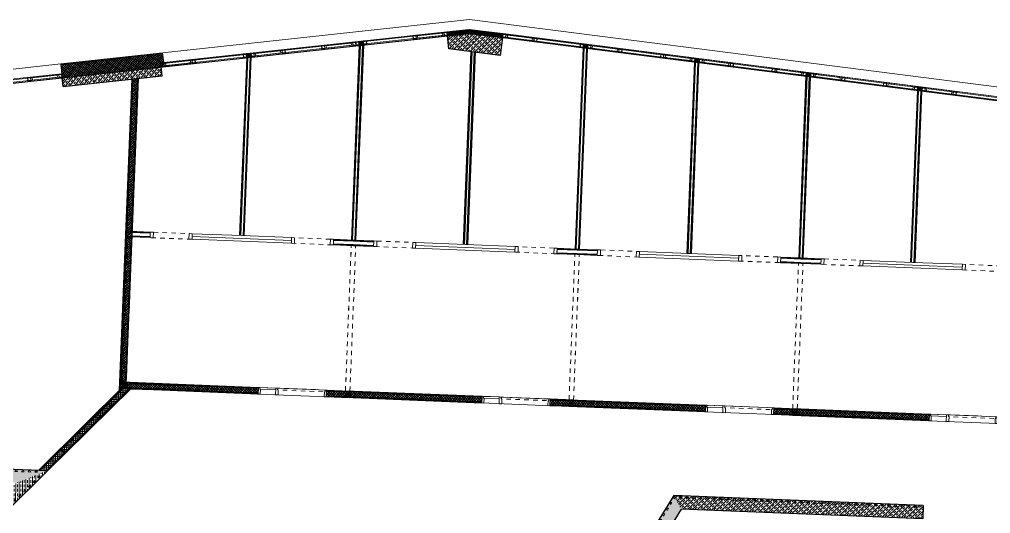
# Model space of a CAD drawing. Header units: metres. Extents: x 66528 to 66676, y 35171 to 35248.
# Drawn here: x 66623.46 to 66645.15, y 35236.99 to 35248.04 of the extents above; entities that cross this region are included whole.
import ezdxf

# ---------------------------------------------------------------- set-up
doc = ezdxf.new("R2010")
doc.units = ezdxf.units.M
doc.header["$LTSCALE"] = 0.00254
doc.linetypes.add('Ohne Titel-22', pattern=[0.78736, 0.39368, -0.39368])
doc.linetypes.add('Ohne Titel-26', pattern=[0.629921, 0.314961, -0.314961])
for name, color, linetype, lineweight in [('AUSBAU - Darstellungen - Akustik', 7, 'Continuous', 13), ('AUSBAU - Darstellungen - Dämmung', 250, 'Continuous', 13), ('AUSBAU - Darstellungen - Fassade', 7, 'Continuous', 13), ('AUSBAU - Darstellungen - Trockenbau', 7, 'Continuous', 13), ('AUSBAU - Darstellungen - Wände - Mauerwerk', 7, 'Continuous', 25), ('AUSBAU - Objekte - Türen', 7, 'Continuous', 13), ('ROHBAU - Darstellungen - Decken', 150, 'Continuous', 25), ('ROHBAU - Darstellungen - Sichtbetonklassen', 7, 'Continuous', 5), ('ROHBAU - Darstellungen - Wände', 7, 'Continuous', 25)]:
    doc.layers.add(name, color=color, linetype=linetype, lineweight=lineweight)
pattern_1 = [(-134.999944, (66593.265884, 34821.19893), (-0.0282842987, 0.0282842438), []), (-224.999944, (66593.116213, 34821.3486), (0.0281451378, 0.0284227237), [])]
pattern_2 = [(224.998693, (66594.09374, 34819.61566), (-0.0282836262, 0.0282849162), []), (134.998693, (66593.944074, 34819.765333), (0.0281458135, 0.0284220545), [])]

# ---------------------------------------------------------------- blocks, each defined once
blk = doc.blocks.new('SB 4')
at = {"layer": 'ROHBAU - Darstellungen - Sichtbetonklassen', "color": 251, "linetype": 'Continuous', "lineweight": 5, "flags": 128}
for points in [[(-0.121, -0.05), (-0.15, 0), (-0.179, -0.05)], [(-0.029, -0.05), (0, 0), (0.029, -0.05)]]:
    blk.add_lwpolyline(points, close=True, dxfattribs=at)
blk = doc.blocks.new('Gruppe-183-1')
at = {"layer": 'ROHBAU - Darstellungen - Sichtbetonklassen', "color": 7, "rotation": 357.8550094128673}
for p in [(66623.533, 35237.974), (66623.834, 35237.962)]:
    blk.add_blockref('SB 4', p, dxfattribs=at)
blk = doc.blocks.new('Symbol-81')
at = {"layer": 'AUSBAU - Darstellungen - Fassade', "linetype": 'Continuous', "flags": 128}
for points in [[(0, 0), (0.07, 0), (0.07, -0.09), (0, -0.09)], [(0.005, -0.005), (0.065, -0.005), (0.065, -0.085), (0.005, -0.085)]]:
    blk.add_lwpolyline(points, close=True, dxfattribs=at)
blk = doc.blocks.new('Wandanschluß_CW50_gerade (2D)')
at = {"layer": 'AUSBAU - Darstellungen - Fassade', "linetype": 'Continuous', "lineweight": 5}
h = blk.add_hatch(dxfattribs=at)
h.set_pattern_fill('DÄMMUNG GRAU-2', color=8, style=0, pattern_type=2)
h.set_pattern_definition([(45, (0, 0), (0.0099219, -0.0088194), [])])
h.paths.add_polyline_path([(-0.05, 0.005), (-0.05, 0.085), (0.05, 0.085), (0.05, 0.005)])
h = blk.add_hatch(dxfattribs=at)
h.set_pattern_fill('DÄMMUNG GRAU-2-1', color=251, style=0, pattern_type=2)
h.set_pattern_definition([(-45, (0.035355, -0.035355), (-0.008897, -0.0109467), [])])
h.paths.add_polyline_path([(-0.05, 0.005), (-0.05, 0.085), (0.05, 0.085), (0.05, 0.005)])
at = {"layer": 'AUSBAU - Darstellungen - Fassade'}
for p, q in [((-0.05, 0.085), (0.05, 0.085)), ((-0.05, 0.005), (-0.05, 0.085)), ((-0.05, 0.005), (0.05, 0.005)), ((0.05, 0.005), (0.05, 0.085))]:
    blk.add_line(p, q, dxfattribs=at)
at = {"layer": 'AUSBAU - Darstellungen - Fassade', "flags": 128}
for points in [[(-0.05, 0.09), (0.05, 0.09), (0.05, 0.085), (-0.05, 0.085)], [(-0.05, 0.005), (0.05, 0.005), (0.05, 0), (-0.05, 0)]]:
    blk.add_lwpolyline(points, close=True, dxfattribs=at)
at = {"layer": 'AUSBAU - Darstellungen - Fassade', "color": 7}
for p in [(-0.12, 0.09), (0.05, 0.09)]:
    blk.add_blockref('Symbol-81', p, dxfattribs=at)
blk = doc.blocks.new('Symbol-9')
at = {"layer": 'AUSBAU - Darstellungen - Fassade', "color": 7}
blk.add_blockref('Symbol-81', (0, 0), dxfattribs=at)
blk = doc.blocks.new('Gruppe-303-1')
at = {"layer": 'ROHBAU - Darstellungen - Sichtbetonklassen', "color": 7, "rotation": 224.8550094138253}
for p in [(66623.814, 35237.674), (66623.6, 35237.463), (66623.387, 35237.251), (66623.173, 35237.039), (66621.571, 35235.452), (66621.463, 35235.346), (66621.25, 35235.135), (66621.036, 35234.923), (66620.822, 35234.712), (66620.609, 35234.5)]:
    blk.add_blockref('SB 4', p, dxfattribs=at)
blk = doc.blocks.new('Gruppe-309-1')
at = {"layer": 'ROHBAU - Darstellungen - Sichtbetonklassen', "color": 7, "rotation": 58.55180904876906}
for p in [(66638.056, 35237.367), (66637.898, 35237.111), (66637.741, 35236.855), (66637.819, 35236.983), (66637.583, 35236.599), (66637.427, 35236.343), (66637.191, 35235.959), (66637.269, 35236.087), (66637.033, 35235.702), (66636.877, 35235.447), (66636.719, 35235.19), (66636.641, 35235.062), (66636.484, 35234.806), (66636.326, 35234.55), (66636.168, 35234.294)]:
    blk.add_blockref('SB 4', p, dxfattribs=at)
blk = doc.blocks.new('Gruppe-310-1')
at = {"layer": 'ROHBAU - Darstellungen - Sichtbetonklassen', "color": 7, "rotation": 357.8103221338105}
for p in [(66638.384, 35237.383), (66638.684, 35237.371), (66638.985, 35237.359), (66639.285, 35237.346), (66639.435, 35237.341), (66639.736, 35237.328), (66640.036, 35237.317), (66640.336, 35237.305), (66640.486, 35237.299), (66640.786, 35237.287), (66641.086, 35237.275), (66641.387, 35237.263), (66641.537, 35237.257), (66641.687, 35237.251), (66641.988, 35237.239), (66642.138, 35237.233), (66642.437, 35237.222), (66642.738, 35237.209), (66642.888, 35237.204), (66643.188, 35237.191), (66643.488, 35237.18)]:
    blk.add_blockref('SB 4', p, dxfattribs=at)
blk = doc.blocks.new('BTN_fenster_hoch_OG4_gr')
at = {"layer": 'AUSBAU - Darstellungen - Fassade'}
for p, q in [((-0.7, 0.4), (-0.07, 0.4)), ((-0.7, 0.31), (-0.07, 0.31))]:
    blk.add_line(p, q, dxfattribs=at)
at = {"layer": 'AUSBAU - Darstellungen - Fassade', "flags": 128}
for points in [[(-0.7, 0.4), (-0.07, 0.4), (-0.07, 0.31), (-0.7, 0.31)], [(-0.63, 0.38), (-0.63, 0.4), (-0.7, 0.4), (-0.7, 0.31), (-0.63, 0.31), (-0.63, 0.33), (-0.665, 0.33), (-0.665, 0.38)], [(-0.665, 0.38), (-0.105, 0.38), (-0.105, 0.33), (-0.665, 0.33)], [(-0.14, 0.38), (-0.14, 0.4), (-0.07, 0.4), (-0.07, 0.31), (-0.14, 0.31), (-0.14, 0.33), (-0.105, 0.33), (-0.105, 0.38)]]:
    blk.add_lwpolyline(points, close=True, dxfattribs=at)
at = {"layer": 'AUSBAU - Darstellungen - Fassade', "color": 7, "rotation": 359.9999999965611}
for p in [(-0.77, 0.4), (-0.07, 0.4)]:
    blk.add_blockref('Symbol-81', p, dxfattribs=at)
blk = doc.blocks.new('BTN_fenster_hoch_OG4_gr_mot')
at = {"layer": 'AUSBAU - Darstellungen - Fassade'}
for p, q in [((-0.7, 0.4), (-0.07, 0.4)), ((-0.7, 0.31), (-0.07, 0.31))]:
    blk.add_line(p, q, dxfattribs=at)
at = {"layer": 'AUSBAU - Darstellungen - Fassade', "flags": 128}
for points in [[(-0.7, 0.4), (-0.07, 0.4), (-0.07, 0.31), (-0.7, 0.31)], [(-0.63, 0.38), (-0.63, 0.4), (-0.7, 0.4), (-0.7, 0.31), (-0.63, 0.31), (-0.63, 0.33), (-0.665, 0.33), (-0.665, 0.38)], [(-0.665, 0.38), (-0.105, 0.38), (-0.105, 0.33), (-0.665, 0.33)], [(-0.14, 0.38), (-0.14, 0.4), (-0.07, 0.4), (-0.07, 0.31), (-0.14, 0.31), (-0.14, 0.33), (-0.105, 0.33), (-0.105, 0.38)]]:
    blk.add_lwpolyline(points, close=True, dxfattribs=at)
at = {"layer": 'AUSBAU - Darstellungen - Fassade', "color": 7, "rotation": 359.9999999965611}
for p in [(-0.77, 0.4), (-0.07, 0.4)]:
    blk.add_blockref('Symbol-81', p, dxfattribs=at)
blk = doc.blocks.new('Tür_TB_155cm_15cm_ST')
at = {"layer": 'AUSBAU - Objekte - Türen', "lineweight": 18}
for p, q in [((0, 0.075), (0, 0.062)), ((0.015, 0.062), (0, 0.062)), ((1.535, 0.062), (1.55, 0.062)), ((1.55, 0.075), (1.55, 0.062)), ((1.55, 0.062), (1.55, 0.075)), ((0, -0.062), (0.015, -0.062)), ((0, -0.062), (0, -0.075)), ((1.55, -0.062), (1.535, -0.062)), ((1.55, -0.062), (1.55, -0.075))]:
    blk.add_line(p, q, dxfattribs=at)
at = {"layer": 'AUSBAU - Objekte - Türen', "color": 255, "flags": 128}
blk.add_lwpolyline([(0, -0.062), (0.015, -0.062), (0.015, 0.062), (0, 0.062), (0, 0.075), (1.55, 0.075), (1.55, 0.062), (1.535, 0.062), (1.535, -0.062), (1.55, -0.062), (1.55, -0.075), (0.445, -0.075), (0.406, -0.075), (0, -0.075)], close=True, dxfattribs=at)
at = {"layer": 'AUSBAU - Objekte - Türen', "lineweight": 18, "flags": 128}
for points in [[(0.015, 0.075), (0.06, 0.075), (0.06, -0.035), (0.045, -0.035), (0.045, -0.075), (0.015, -0.075)], [(0.46, 0.075), (0.46, -0.035), (0.445, -0.035), (0.445, -0.075), (0.421, -0.075), (0.4, -0.075), (0.4, 0.075)], [(1.535, 0.075), (1.49, 0.075), (1.49, -0.035), (1.505, -0.035), (1.505, -0.075), (1.535, -0.075)]]:
    blk.add_lwpolyline(points, close=True, dxfattribs=at)
at = {"layer": 'AUSBAU - Objekte - Türen', "lineweight": 5, "flags": 128}
blk.add_lwpolyline([(0.045, -0.075), (0.4, -0.075), (0.4, -0.035), (0.045, -0.035)], close=True, dxfattribs=at)
at = {"layer": 'AUSBAU - Objekte - Türen', "color": 9, "linetype": 'Ohne Titel-26', "lineweight": 5, "flags": 128}
blk.add_lwpolyline([(0.46, -0.035), (0.46, -0.035), (0.445, -0.035), (0.445, -0.075), (1.505, -0.075), (1.505, -0.055), (1.49, -0.055), (1.49, -0.035)], close=True, dxfattribs=at)

msp = doc.modelspace()

# ---------------------------------------------------------------- hatches: boundary and pattern name
at = {"layer": 'AUSBAU - Darstellungen - Dämmung', "linetype": 'Continuous', "lineweight": 5}
h = msp.add_hatch(dxfattribs=at)
h.set_pattern_fill('DÄMMUNG GRAU', color=251, angle=-173.7793, style=0, pattern_type=2)
h.set_pattern_definition([(-128.7793, (0, 0), (-0.029169529317, 0.023435557705), []), (-218.7793, (-0.082504, 0.066286), (0.02329244591, 0.029284509052), [])])
h.paths.add_polyline_path([(66626.689, 35246.983), (66626.657, 35247.281), (66624.38, 35247.033), (66624.413, 35246.735)])
at = {"layer": 'AUSBAU - Darstellungen - Fassade', "linetype": 'Continuous', "lineweight": 5}
h = msp.add_hatch(dxfattribs=at)
h.set_pattern_fill('DÄMMUNG GRAU-2', color=8, angle=6.2205, style=0, pattern_type=2)
h.set_pattern_definition([(51.2205, (0, 0), (0.0108190889006, -0.0076924325933), [])])
h.paths.add_polyline_path([(66633.009, 35247.757), (66633.018, 35247.678), (66633.507, 35247.731), (66633.508, 35247.811)])
h = msp.add_hatch(dxfattribs=at)
h.set_pattern_fill('DÄMMUNG GRAU-2-1', color=251, angle=6.2205, style=0, pattern_type=2)
h.set_pattern_definition([(-38.7795, (0.038978, -0.031316), (-0.0076584874503, -0.0118463281642), [])])
h.paths.add_polyline_path([(66633.009, 35247.757), (66633.018, 35247.678), (66633.507, 35247.731), (66633.508, 35247.811)])
h = msp.add_hatch(dxfattribs=at)
h.set_pattern_fill('DÄMMUNG GRAU-2', color=8, angle=172.7205, style=0, pattern_type=2)
h.set_pattern_definition([(217.7205, (0, 0), (-0.0087243938874, 0.0100055562134), [])])
h.paths.add_polyline_path([(66634.252, 35247.636), (66634.262, 35247.715), (66633.508, 35247.811), (66633.507, 35247.731)])
h = msp.add_hatch(dxfattribs=at)
h.set_pattern_fill('DÄMMUNG GRAU-2-1', color=251, angle=172.7205, style=0, pattern_type=2)
h.set_pattern_definition([(127.7205, (-0.03059, 0.03955), (0.010212353221, 0.0097311747846), [])])
h.paths.add_polyline_path([(66634.252, 35247.636), (66634.262, 35247.715), (66633.508, 35247.811), (66633.507, 35247.731)])
at = {"layer": 'AUSBAU - Darstellungen - Trockenbau', "linetype": 'Continuous', "lineweight": 5}
h = msp.add_hatch(dxfattribs=at)
h.set_pattern_fill('MF_IN WAND', color=253, angle=-92.2793, style=0, pattern_type=2)
h.set_pattern_definition([(-47.279275415, (-32145.145302, 67925.463484), (-0.029386769937, -0.027137018124), []), (-137.279275415, (-32145.300807, 67925.319884), (-0.027280865988, 0.02925327932), [])])
h.paths.add_polyline_path([(66626.09, 35246.717), (66625.99, 35246.712), (66625.714, 35239.766), (66625.818, 35239.87)])
h = msp.add_hatch(dxfattribs=at)
h.set_pattern_fill('MF_IN WAND', color=253, angle=-135.2793, style=0, pattern_type=2)
h.set_pattern_definition([(-90.279275415, (22815.583697, 71600.475533), (-0.03999952483, 0.000194970248), []), (-180.279275415, (22815.372032, 71600.476565), (-1.2738e-06, 0.03999999998), [])])
h.paths.add_polyline_path([(66625.932, 35239.807), (66625.862, 35239.878), (66623.923, 35237.958), (66624.06, 35237.953)])
h = msp.add_hatch(dxfattribs=at)
h.set_pattern_fill('MF_IN WAND', color=253, angle=179.9987, style=0, pattern_type=2)
h.set_pattern_definition(pattern_2)
h.paths.add_polyline_path([(66625.74, 35239.807), (66625.744, 35239.907), (66628.797, 35239.785), (66628.793, 35239.685)])
h = msp.add_hatch(dxfattribs=at)
h.set_pattern_fill('MF_IN WAND', color=253, angle=-179.9999, style=0, pattern_type=2)
h.set_pattern_definition(pattern_1)
h.paths.add_polyline_path([(66630.311, 35239.625), (66630.315, 35239.725), (66630.84, 35239.704), (66630.836, 35239.604)])
h = msp.add_hatch(dxfattribs=at)
h.set_pattern_fill('MF_IN WAND', color=253, angle=179.9987, style=0, pattern_type=2)
h.set_pattern_definition(pattern_2)
h.paths.add_polyline_path([(66630.736, 35239.608), (66630.74, 35239.708), (66633.793, 35239.586), (66633.789, 35239.486)])
h = msp.add_hatch(dxfattribs=at)
h.set_pattern_fill('MF_IN WAND', color=253, angle=-179.9999, style=0, pattern_type=2)
h.set_pattern_definition(pattern_1)
h.paths.add_polyline_path([(66635.308, 35239.426), (66635.312, 35239.526), (66635.836, 35239.505), (66635.832, 35239.405)])
h = msp.add_hatch(dxfattribs=at)
h.set_pattern_fill('MF_IN WAND', color=253, angle=179.9987, style=0, pattern_type=2)
h.set_pattern_definition(pattern_2)
h.paths.add_polyline_path([(66635.732, 35239.409), (66635.736, 35239.509), (66638.789, 35239.387), (66638.785, 35239.287)])
h = msp.add_hatch(dxfattribs=at)
h.set_pattern_fill('MF_IN WAND', color=253, angle=-179.9999, style=0, pattern_type=2)
h.set_pattern_definition(pattern_1)
h.paths.add_polyline_path([(66640.304, 35239.227), (66640.308, 35239.327), (66640.832, 35239.306), (66640.828, 35239.206)])
h = msp.add_hatch(dxfattribs=at)
h.set_pattern_fill('MF_IN WAND', color=253, angle=179.9987, style=0, pattern_type=2)
h.set_pattern_definition(pattern_2)
h.paths.add_polyline_path([(66640.728, 35239.21), (66640.732, 35239.31), (66643.785, 35239.189), (66643.781, 35239.089)])
at = {"layer": 'ROHBAU - Darstellungen - Wände', "linetype": 'Continuous', "lineweight": 5}
h = msp.add_hatch(dxfattribs=at)
h.set_pattern_fill('STAHLBETON 1_5MM', style=0, pattern_type=2)
h.set_pattern_definition([(45, (0, 0), (0.05303300859, -0.05303300859), []), (45, (0.028285, -0.028285), (0.05303300859, -0.05303300859), [0.06, -0.04])])
h.paths.add_polyline_path([(66633.018, 35247.673), (66633.507, 35247.726), (66634.252, 35247.631), (66634.201, 35247.234), (66633.05, 35247.381)])
h = msp.add_hatch(dxfattribs=at)
h.set_pattern_fill('STAHLBETON 1_5MM', angle=6.2207, style=0, pattern_type=2)
h.set_pattern_definition([(51.2207, (0, 0), (0.05846732216, -0.04697416566), []), (51.2207, (0.031184, -0.025054), (0.05846732216, -0.04697416566), [0.06, -0.04])])
h.paths.add_polyline_path([(66624.435, 35246.536), (66624.413, 35246.735), (66626.62, 35246.975), (66626.642, 35246.776)])
h = msp.add_hatch(dxfattribs=at)
h.set_pattern_fill('STAHLBETON 1_5MM', angle=-2.2793, style=0, pattern_type=2)
h.set_pattern_definition([(42.72072459, (0, 0), (0.05088190898, -0.05510019363), []), (42.72072459, (0.02714, -0.02939), (0.05088190898, -0.05510019363), [0.06, -0.04])])
h.paths.add_polyline_path([(66589.056, 35239.046), (66589.068, 35239.346), (66624.094, 35237.951), (66623.393, 35237.679)])
h = msp.add_hatch(dxfattribs=at)
h.set_pattern_fill('STAHLBETON 1_5MM', angle=44.7207, style=0, pattern_type=2)
h.set_pattern_definition([(89.72072458, (0, 0), (0.074999109056, -0.000365569216), []), (89.72072458, (0.04, -0.000195), (0.074999109056, -0.000365569216), [0.06, -0.04])])
h.paths.add_polyline_path([(66623.125, 35236.992), (66622.914, 35237.205), (66623.393, 35237.679), (66624.094, 35237.951)])
h = msp.add_hatch(dxfattribs=at)
h.set_pattern_fill('STAHLBETON 1_5MM', angle=-121.5633, style=0, pattern_type=2)
h.set_pattern_definition([(-76.56333318, (0, 0), (-0.07294705278, -0.01742777929), []), (-76.56333318, (-0.03891, -0.009295), (-0.07294705278, -0.01742777929), [0.06, -0.04])])
h.paths.add_polyline_path([(66638.074, 35237.395), (66638.238, 35237.088), (66632.088, 35227.078), (66631.504, 35226.701)])
h = msp.add_hatch(dxfattribs=at)
h.set_pattern_fill('STAHLBETON 1_5MM', angle=177.7207, style=0, pattern_type=2)
h.set_pattern_definition([(222.72072459, (0, 0), (-0.05088190898, 0.05510019363), []), (222.72072459, (-0.02714, 0.02939), (-0.05088190898, 0.05510019363), [0.06, -0.04])])
h.paths.add_polyline_path([(66643.65, 35237.173), (66643.638, 35236.873), (66638.238, 35237.088), (66638.074, 35237.395)])

# ---------------------------------------------------------------- linework, layer by layer
at = {"layer": 'AUSBAU - Darstellungen - Akustik'}
msp.add_line((66626.481, 35239.752), (66625.934, 35239.774), dxfattribs=at)
at = {"layer": 'AUSBAU - Darstellungen - Dämmung', "color": 7, "linetype": 'Continuous', "lineweight": 13}
for p, q in [((66626.656, 35247.291), (66624.379, 35247.043)), ((66626.657, 35247.281), (66624.38, 35247.033)), ((66626.657, 35247.281), (66624.38, 35247.033)), ((66626.656, 35247.291), (66626.689, 35246.983)), ((66624.379, 35247.043), (66624.413, 35246.735)), ((66626.689, 35246.983), (66624.413, 35246.735))]:
    msp.add_line(p, q, dxfattribs=at)
at = {"layer": 'AUSBAU - Darstellungen - Fassade', "linetype": 'Continuous'}
for p, q in [((66633.51, 35248.038), (66626.656, 35247.291)), ((66646.346, 35246.398), (66633.51, 35248.038)), ((66633.508, 35247.816), (66626.68, 35247.072)), ((66646.318, 35246.18), (66633.508, 35247.816)), ((66626.656, 35247.291), (66626.68, 35247.072)), ((66637.027, 35247.347), (66637.73, 35247.257)), ((66624.379, 35247.043), (66589.025, 35243.189)), ((66624.379, 35247.043), (66624.403, 35246.824)), ((66624.403, 35246.824), (66589.049, 35242.97))]:
    msp.add_line(p, q, dxfattribs=at)
at = {"layer": 'AUSBAU - Darstellungen - Fassade'}
for p, q in [((66633.009, 35247.762), (66626.598, 35247.063)), ((66633.011, 35247.742), (66626.612, 35247.045)), ((66633.016, 35247.692), (66626.618, 35246.995)), ((66633.009, 35247.762), (66633.508, 35247.816)), ((66633.018, 35247.673), (66633.009, 35247.762)), ((66633.018, 35247.673), (66633.507, 35247.726)), ((66671.334, 35242.894), (66633.506, 35247.726)), ((66634.252, 35247.631), (66633.507, 35247.726)), ((66634.263, 35247.72), (66633.508, 35247.816)), ((66634.263, 35247.72), (66634.252, 35247.631)), ((66646.354, 35246.155), (66634.261, 35247.7)), ((66649.098, 35245.825), (66634.263, 35247.72)), ((66646.365, 35246.103), (66634.254, 35247.65)), ((66624.403, 35246.824), (66576.189, 35241.569)), ((66624.392, 35246.803), (66589.354, 35242.984)), ((66624.411, 35246.754), (66589.358, 35242.934)), ((66624.413, 35246.735), (66589.36, 35242.914))]:
    msp.add_line(p, q, dxfattribs=at)
at = {"layer": 'AUSBAU - Darstellungen - Fassade', "color": 178, "linetype": 'Continuous', "lineweight": 5}
for p, q in [((66633.009, 35247.757), (66633.508, 35247.811)), ((66633.009, 35247.757), (66633.508, 35247.811)), ((66633.018, 35247.678), (66633.507, 35247.731)), ((66633.018, 35247.678), (66633.507, 35247.731)), ((66634.252, 35247.636), (66633.507, 35247.731)), ((66634.252, 35247.636), (66633.507, 35247.731)), ((66634.262, 35247.715), (66633.508, 35247.811)), ((66634.262, 35247.715), (66633.508, 35247.811))]:
    msp.add_line(p, q, dxfattribs=at)
at = {"layer": 'AUSBAU - Darstellungen - Trockenbau', "color": 7, "linetype": 'Continuous', "lineweight": 13}
for p, q in [((66631.049, 35247.458), (66630.875, 35243.105)), ((66631.149, 35247.469), (66630.975, 35243.101)), ((66631.049, 35247.458), (66631.149, 35247.469)), ((66633.545, 35247.323), (66633.374, 35243.006)), ((66633.645, 35247.319), (66633.473, 35243.002)), ((66636.05, 35247.401), (66635.872, 35242.906)), ((66636.15, 35247.388), (66635.971, 35242.902)), ((66636.05, 35247.401), (66636.15, 35247.388)), ((66628.536, 35247.184), (66628.377, 35243.204)), ((66628.636, 35247.195), (66628.477, 35243.201)), ((66628.536, 35247.184), (66628.636, 35247.195)), ((66638.54, 35247.083), (66638.37, 35242.807)), ((66638.639, 35247.07), (66638.469, 35242.803)), ((66638.54, 35247.083), (66638.639, 35247.07)), ((66625.965, 35246.71), (66625.688, 35239.741)), ((66626.115, 35246.719), (66625.844, 35239.895)), ((66625.965, 35246.71), (66626.115, 35246.719)), ((66641.029, 35246.765), (66640.868, 35242.707)), ((66641.129, 35246.752), (66640.967, 35242.703)), ((66641.029, 35246.765), (66641.129, 35246.752)), ((66643.518, 35246.447), (66643.366, 35242.608)), ((66643.618, 35246.434), (66643.466, 35242.604)), ((66643.518, 35246.447), (66643.618, 35246.434)), ((66630.875, 35243.105), (66630.975, 35243.101)), ((66635.872, 35242.906), (66635.971, 35242.902)), ((66638.37, 35242.807), (66638.469, 35242.803)), ((66640.868, 35242.707), (66640.967, 35242.703)), ((66643.366, 35242.608), (66643.466, 35242.604)), ((66625.844, 35239.896), (66623.889, 35237.96)), ((66625.688, 35239.741), (66625.844, 35239.895)), ((66625.745, 35239.932), (66628.798, 35239.81)), ((66625.95, 35239.789), (66624.094, 35237.951)), ((66625.739, 35239.782), (66628.792, 35239.66)), ((66628.798, 35239.81), (66628.792, 35239.66)), ((66630.316, 35239.75), (66630.311, 35239.6)), ((66630.316, 35239.75), (66630.841, 35239.729)), ((66630.741, 35239.733), (66633.794, 35239.611)), ((66630.311, 35239.6), (66630.835, 35239.579)), ((66630.735, 35239.583), (66633.788, 35239.461)), ((66633.794, 35239.611), (66633.788, 35239.461)), ((66635.313, 35239.551), (66635.307, 35239.401)), ((66635.313, 35239.551), (66635.837, 35239.53)), ((66635.737, 35239.534), (66638.79, 35239.412)), ((66635.307, 35239.401), (66635.831, 35239.38)), ((66635.731, 35239.384), (66638.784, 35239.262)), ((66638.79, 35239.412), (66638.784, 35239.262)), ((66640.309, 35239.352), (66640.303, 35239.202)), ((66640.309, 35239.352), (66640.833, 35239.331)), ((66640.733, 35239.335), (66643.786, 35239.214)), ((66640.303, 35239.202), (66640.827, 35239.181)), ((66640.727, 35239.185), (66643.78, 35239.064)), ((66643.786, 35239.214), (66643.78, 35239.064)), ((66623.889, 35237.96), (66624.094, 35237.951))]:
    msp.add_line(p, q, dxfattribs=at)
at = {"layer": 'AUSBAU - Darstellungen - Trockenbau', "color": 7, "linetype": 'Continuous', "lineweight": 5}
for p, q in [((66631.061, 35247.459), (66630.888, 35243.105)), ((66631.061, 35247.459), (66630.888, 35243.105)), ((66631.074, 35247.461), (66630.9, 35243.104)), ((66631.074, 35247.461), (66630.9, 35243.104)), ((66631.124, 35247.466), (66630.95, 35243.102)), ((66631.124, 35247.466), (66630.95, 35243.102)), ((66631.137, 35247.467), (66630.963, 35243.102)), ((66631.137, 35247.467), (66630.963, 35243.102)), ((66633.558, 35247.322), (66633.386, 35243.005)), ((66633.558, 35247.322), (66633.386, 35243.005)), ((66633.57, 35247.322), (66633.398, 35243.005)), ((66633.57, 35247.322), (66633.398, 35243.005)), ((66633.62, 35247.32), (66633.448, 35243.003)), ((66633.62, 35247.32), (66633.448, 35243.003)), ((66633.633, 35247.319), (66633.461, 35243.002)), ((66633.633, 35247.319), (66633.461, 35243.002)), ((66636.063, 35247.399), (66635.884, 35242.906)), ((66636.063, 35247.399), (66635.884, 35242.906)), ((66636.075, 35247.398), (66635.897, 35242.905)), ((66636.075, 35247.398), (66635.897, 35242.905)), ((66636.125, 35247.391), (66635.946, 35242.903)), ((66636.125, 35247.391), (66635.946, 35242.903)), ((66636.138, 35247.39), (66635.959, 35242.903)), ((66636.138, 35247.39), (66635.959, 35242.903)), ((66628.548, 35247.185), (66628.39, 35243.204)), ((66628.548, 35247.185), (66628.39, 35243.204)), ((66628.561, 35247.187), (66628.402, 35243.204)), ((66628.561, 35247.187), (66628.402, 35243.204)), ((66628.611, 35247.192), (66628.452, 35243.202)), ((66628.611, 35247.192), (66628.452, 35243.202)), ((66628.624, 35247.194), (66628.465, 35243.201)), ((66628.624, 35247.194), (66628.465, 35243.201)), ((66638.552, 35247.081), (66638.382, 35242.806)), ((66638.552, 35247.081), (66638.382, 35242.806)), ((66638.565, 35247.08), (66638.395, 35242.806)), ((66638.565, 35247.08), (66638.395, 35242.806)), ((66638.614, 35247.073), (66638.444, 35242.804)), ((66638.614, 35247.073), (66638.444, 35242.804)), ((66638.627, 35247.072), (66638.457, 35242.803)), ((66638.627, 35247.072), (66638.457, 35242.803)), ((66625.978, 35246.711), (66625.701, 35239.754)), ((66625.978, 35246.711), (66625.701, 35239.754)), ((66625.99, 35246.712), (66625.714, 35239.766)), ((66625.99, 35246.712), (66625.714, 35239.766)), ((66626.09, 35246.717), (66625.818, 35239.87)), ((66626.09, 35246.717), (66625.818, 35239.87)), ((66626.103, 35246.718), (66625.831, 35239.883)), ((66626.103, 35246.718), (66625.831, 35239.883)), ((66641.042, 35246.763), (66640.88, 35242.707)), ((66641.042, 35246.763), (66640.88, 35242.707)), ((66641.054, 35246.762), (66640.893, 35242.706)), ((66641.054, 35246.762), (66640.893, 35242.706)), ((66641.104, 35246.755), (66640.943, 35242.704)), ((66641.104, 35246.755), (66640.943, 35242.704)), ((66641.116, 35246.754), (66640.955, 35242.704)), ((66641.116, 35246.754), (66640.955, 35242.704)), ((66643.531, 35246.445), (66643.378, 35242.607)), ((66643.531, 35246.445), (66643.378, 35242.607)), ((66643.543, 35246.444), (66643.391, 35242.607)), ((66643.543, 35246.444), (66643.391, 35242.607)), ((66643.593, 35246.437), (66643.441, 35242.605)), ((66643.593, 35246.437), (66643.441, 35242.605)), ((66643.606, 35246.436), (66643.453, 35242.604)), ((66643.606, 35246.436), (66643.453, 35242.604)), ((66625.853, 35239.887), (66623.906, 35237.959)), ((66625.853, 35239.887), (66623.906, 35237.959)), ((66625.862, 35239.878), (66623.923, 35237.958)), ((66625.862, 35239.878), (66623.923, 35237.958)), ((66625.744, 35239.907), (66628.797, 35239.785)), ((66625.744, 35239.907), (66628.797, 35239.785)), ((66625.745, 35239.919), (66628.797, 35239.798)), ((66625.745, 35239.919), (66628.797, 35239.798)), ((66625.932, 35239.807), (66624.06, 35237.953)), ((66625.932, 35239.807), (66624.06, 35237.953)), ((66625.941, 35239.798), (66624.077, 35237.952)), ((66625.941, 35239.798), (66624.077, 35237.952)), ((66625.74, 35239.807), (66628.793, 35239.685)), ((66625.74, 35239.807), (66628.793, 35239.685)), ((66625.74, 35239.794), (66628.792, 35239.673)), ((66625.74, 35239.794), (66628.792, 35239.673)), ((66630.315, 35239.725), (66630.84, 35239.704)), ((66630.315, 35239.725), (66630.84, 35239.704)), ((66630.316, 35239.737), (66630.841, 35239.716)), ((66630.316, 35239.737), (66630.841, 35239.716)), ((66630.74, 35239.708), (66633.793, 35239.586)), ((66630.74, 35239.708), (66633.793, 35239.586)), ((66630.741, 35239.72), (66633.793, 35239.599)), ((66630.741, 35239.72), (66633.793, 35239.599)), ((66630.311, 35239.625), (66630.836, 35239.604)), ((66630.311, 35239.625), (66630.836, 35239.604)), ((66630.311, 35239.612), (66630.836, 35239.591)), ((66630.311, 35239.612), (66630.836, 35239.591)), ((66630.736, 35239.608), (66633.789, 35239.486)), ((66630.736, 35239.608), (66633.789, 35239.486)), ((66630.736, 35239.595), (66633.788, 35239.474)), ((66630.736, 35239.595), (66633.788, 35239.474)), ((66635.312, 35239.538), (66635.837, 35239.517)), ((66635.312, 35239.538), (66635.837, 35239.517)), ((66635.312, 35239.526), (66635.836, 35239.505)), ((66635.312, 35239.526), (66635.836, 35239.505)), ((66635.736, 35239.509), (66638.789, 35239.387)), ((66635.736, 35239.509), (66638.789, 35239.387)), ((66635.737, 35239.521), (66638.789, 35239.4)), ((66635.737, 35239.521), (66638.789, 35239.4)), ((66635.307, 35239.413), (66635.832, 35239.392)), ((66635.307, 35239.413), (66635.832, 35239.392)), ((66635.308, 35239.426), (66635.832, 35239.405)), ((66635.308, 35239.426), (66635.832, 35239.405)), ((66635.732, 35239.409), (66638.785, 35239.287)), ((66635.732, 35239.409), (66638.785, 35239.287)), ((66635.732, 35239.396), (66638.784, 35239.275)), ((66635.732, 35239.396), (66638.784, 35239.275)), ((66640.304, 35239.227), (66640.828, 35239.206)), ((66640.304, 35239.227), (66640.828, 35239.206)), ((66640.308, 35239.339), (66640.833, 35239.319)), ((66640.308, 35239.339), (66640.833, 35239.319)), ((66640.308, 35239.327), (66640.832, 35239.306)), ((66640.308, 35239.327), (66640.832, 35239.306)), ((66640.732, 35239.31), (66643.785, 35239.189)), ((66640.732, 35239.31), (66643.785, 35239.189)), ((66640.733, 35239.322), (66643.785, 35239.201)), ((66640.733, 35239.322), (66643.785, 35239.201)), ((66640.303, 35239.215), (66640.828, 35239.194)), ((66640.303, 35239.215), (66640.828, 35239.194)), ((66640.728, 35239.21), (66643.781, 35239.089)), ((66640.728, 35239.21), (66643.781, 35239.089)), ((66640.728, 35239.198), (66643.78, 35239.076)), ((66640.728, 35239.198), (66643.78, 35239.076))]:
    msp.add_line(p, q, dxfattribs=at)
at = {"layer": 'AUSBAU - Darstellungen - Trockenbau', "linetype": 'Ohne Titel-22', "lineweight": 13}
for p, q in [((66625.745, 35239.932), (66625.875, 35243.204)), ((66625.845, 35239.928), (66625.975, 35243.2)), ((66630.741, 35239.735), (66630.871, 35243.005)), ((66630.741, 35239.733), (66630.872, 35243.005)), ((66630.841, 35239.731), (66630.971, 35243.001)), ((66630.841, 35239.729), (66630.971, 35243.001)), ((66635.737, 35239.534), (66635.868, 35242.806)), ((66635.737, 35239.536), (66635.868, 35242.806)), ((66635.837, 35239.53), (66635.968, 35242.802)), ((66635.837, 35239.532), (66635.967, 35242.802)), ((66640.733, 35239.335), (66640.864, 35242.607)), ((66640.733, 35239.338), (66640.864, 35242.607)), ((66640.833, 35239.331), (66640.964, 35242.603)), ((66640.833, 35239.334), (66640.964, 35242.603))]:
    msp.add_line(p, q, dxfattribs=at)
at = {"layer": 'AUSBAU - Darstellungen - Wände - Mauerwerk', "color": 7, "linetype": 'Continuous', "lineweight": 13}
for p, q in [((66626.374, 35243.159), (66625.924, 35243.177)), ((66626.379, 35243.284), (66625.929, 35243.302)), ((66626.374, 35243.159), (66626.379, 35243.284)), ((66630.471, 35242.996), (66630.476, 35243.121)), ((66630.471, 35242.996), (66630.92, 35242.978)), ((66630.476, 35243.121), (66630.925, 35243.103)), ((66631.37, 35242.96), (66630.92, 35242.978)), ((66631.375, 35243.085), (66630.925, 35243.103)), ((66631.37, 35242.96), (66631.375, 35243.085)), ((66635.467, 35242.797), (66635.472, 35242.922)), ((66635.472, 35242.922), (66635.921, 35242.904)), ((66635.467, 35242.797), (66635.917, 35242.779)), ((66636.366, 35242.761), (66635.917, 35242.779)), ((66636.371, 35242.886), (66635.921, 35242.904)), ((66636.366, 35242.761), (66636.371, 35242.886)), ((66640.463, 35242.598), (66640.468, 35242.723)), ((66640.468, 35242.723), (66640.918, 35242.705)), ((66641.367, 35242.687), (66640.918, 35242.705)), ((66640.463, 35242.598), (66640.913, 35242.58)), ((66641.362, 35242.563), (66640.913, 35242.58)), ((66641.362, 35242.563), (66641.367, 35242.687))]:
    msp.add_line(p, q, dxfattribs=at)
at = {"layer": 'AUSBAU - Darstellungen - Wände - Mauerwerk', "color": 7, "linetype": 'Continuous', "lineweight": 5}
for p, q in [((66626.375, 35243.184), (66625.925, 35243.202)), ((66626.375, 35243.184), (66625.925, 35243.202)), ((66626.375, 35243.172), (66625.925, 35243.19)), ((66626.375, 35243.172), (66625.925, 35243.19)), ((66626.378, 35243.259), (66625.928, 35243.277)), ((66626.378, 35243.259), (66625.928, 35243.277)), ((66626.379, 35243.272), (66625.929, 35243.289)), ((66626.379, 35243.272), (66625.929, 35243.289)), ((66630.471, 35243.009), (66630.921, 35242.991)), ((66630.471, 35243.009), (66630.921, 35242.991)), ((66630.472, 35243.021), (66630.921, 35243.003)), ((66630.472, 35243.021), (66630.921, 35243.003)), ((66630.475, 35243.108), (66630.925, 35243.091)), ((66630.475, 35243.108), (66630.925, 35243.091)), ((66630.475, 35243.096), (66630.924, 35243.078)), ((66630.475, 35243.096), (66630.924, 35243.078)), ((66631.371, 35242.985), (66630.921, 35243.003)), ((66631.371, 35242.985), (66630.921, 35243.003)), ((66631.371, 35242.973), (66630.921, 35242.991)), ((66631.371, 35242.973), (66630.921, 35242.991)), ((66631.374, 35243.06), (66630.924, 35243.078)), ((66631.374, 35243.06), (66630.924, 35243.078)), ((66631.375, 35243.073), (66630.925, 35243.091)), ((66631.375, 35243.073), (66630.925, 35243.091)), ((66635.467, 35242.81), (66635.917, 35242.792)), ((66635.467, 35242.81), (66635.917, 35242.792)), ((66635.468, 35242.822), (66635.918, 35242.804)), ((66635.468, 35242.822), (66635.918, 35242.804)), ((66635.471, 35242.91), (66635.921, 35242.892)), ((66635.471, 35242.91), (66635.921, 35242.892)), ((66635.471, 35242.897), (66635.92, 35242.879)), ((66635.471, 35242.897), (66635.92, 35242.879)), ((66636.367, 35242.774), (66635.917, 35242.792)), ((66636.367, 35242.774), (66635.917, 35242.792)), ((66636.367, 35242.786), (66635.918, 35242.804)), ((66636.367, 35242.786), (66635.918, 35242.804)), ((66636.37, 35242.861), (66635.92, 35242.879)), ((66636.37, 35242.861), (66635.92, 35242.879)), ((66636.371, 35242.874), (66635.921, 35242.892)), ((66636.371, 35242.874), (66635.921, 35242.892)), ((66640.467, 35242.711), (66640.917, 35242.693)), ((66640.467, 35242.711), (66640.917, 35242.693)), ((66640.467, 35242.698), (66640.917, 35242.68)), ((66640.467, 35242.698), (66640.917, 35242.68)), ((66640.463, 35242.611), (66640.913, 35242.593)), ((66640.463, 35242.611), (66640.913, 35242.593)), ((66640.464, 35242.623), (66640.914, 35242.605)), ((66640.464, 35242.623), (66640.914, 35242.605)), ((66641.363, 35242.575), (66640.913, 35242.593)), ((66641.363, 35242.575), (66640.913, 35242.593)), ((66641.363, 35242.588), (66640.914, 35242.605)), ((66641.363, 35242.588), (66640.914, 35242.605)), ((66641.367, 35242.675), (66640.917, 35242.693)), ((66641.367, 35242.675), (66640.917, 35242.693)), ((66641.366, 35242.662), (66640.917, 35242.68)), ((66641.366, 35242.662), (66640.917, 35242.68))]:
    msp.add_line(p, q, dxfattribs=at)
at = {"layer": 'AUSBAU - Objekte - Türen', "linetype": 'Continuous'}
for p, q in [((66627.316, 35243.184), (66628.425, 35243.14)), ((66627.318, 35243.247), (66628.427, 35243.203)), ((66629.534, 35243.096), (66628.425, 35243.14)), ((66629.537, 35243.158), (66628.427, 35243.203)), ((66627.313, 35243.122), (66628.422, 35243.078)), ((66629.532, 35243.033), (66628.422, 35243.078)), ((66632.309, 35242.923), (66633.418, 35242.879)), ((66632.312, 35242.985), (66633.421, 35242.941)), ((66632.314, 35243.048), (66633.423, 35243.004)), ((66634.53, 35242.897), (66633.421, 35242.941)), ((66634.533, 35242.959), (66633.423, 35243.004)), ((66634.528, 35242.835), (66633.418, 35242.879)), ((66637.305, 35242.724), (66638.415, 35242.68)), ((66637.308, 35242.786), (66638.417, 35242.742)), ((66637.31, 35242.849), (66638.42, 35242.805)), ((66639.526, 35242.698), (66638.417, 35242.742)), ((66639.529, 35242.761), (66638.42, 35242.805)), ((66639.524, 35242.636), (66638.415, 35242.68)), ((66642.301, 35242.525), (66643.411, 35242.481)), ((66642.304, 35242.588), (66643.413, 35242.543)), ((66642.306, 35242.65), (66643.416, 35242.606)), ((66644.52, 35242.437), (66643.411, 35242.481)), ((66644.522, 35242.499), (66643.413, 35242.543)), ((66644.525, 35242.562), (66643.416, 35242.606))]:
    msp.add_line(p, q, dxfattribs=at)
at = {"layer": 'AUSBAU - Objekte - Türen', "color": 253, "linetype": 'Ohne Titel-22', "flags": 128}
for points in [[(66626.374, 35243.159), (66626.379, 35243.284), (66627.318, 35243.247), (66627.313, 35243.122)], [(66630.471, 35242.996), (66630.476, 35243.121), (66629.537, 35243.158), (66629.532, 35243.033)], [(66631.37, 35242.96), (66631.375, 35243.085), (66632.314, 35243.048), (66632.309, 35242.923)], [(66635.467, 35242.797), (66635.472, 35242.922), (66634.533, 35242.959), (66634.528, 35242.835)], [(66636.366, 35242.761), (66636.371, 35242.886), (66637.31, 35242.849), (66637.305, 35242.724)], [(66640.463, 35242.598), (66640.468, 35242.723), (66639.529, 35242.761), (66639.524, 35242.636)], [(66641.362, 35242.563), (66641.367, 35242.687), (66642.306, 35242.65), (66642.301, 35242.525)], [(66645.459, 35242.399), (66645.464, 35242.524), (66644.525, 35242.562), (66644.52, 35242.437)]]:
    msp.add_lwpolyline(points, close=True, dxfattribs=at)
at = {"layer": 'AUSBAU - Objekte - Türen', "flags": 128}
for points in [[(66626.444, 35243.156), (66626.449, 35243.281), (66626.379, 35243.284), (66626.374, 35243.159)], [(66627.313, 35243.122), (66627.318, 35243.247), (66627.248, 35243.249), (66627.243, 35243.125)], [(66629.532, 35243.033), (66629.537, 35243.158), (66629.606, 35243.156), (66629.601, 35243.031)], [(66630.401, 35242.999), (66630.406, 35243.124), (66630.476, 35243.121), (66630.471, 35242.996)], [(66631.44, 35242.957), (66631.445, 35243.082), (66631.375, 35243.085), (66631.37, 35242.96)], [(66632.309, 35242.923), (66632.314, 35243.048), (66632.244, 35243.051), (66632.239, 35242.926)], [(66634.528, 35242.835), (66634.533, 35242.959), (66634.603, 35242.957), (66634.598, 35242.832)], [(66635.397, 35242.8), (66635.402, 35242.925), (66635.472, 35242.922), (66635.467, 35242.797)], [(66636.436, 35242.759), (66636.441, 35242.884), (66636.371, 35242.886), (66636.366, 35242.761)], [(66637.305, 35242.724), (66637.31, 35242.849), (66637.24, 35242.852), (66637.235, 35242.727)], [(66639.524, 35242.636), (66639.529, 35242.761), (66639.599, 35242.758), (66639.594, 35242.633)], [(66640.393, 35242.601), (66640.398, 35242.726), (66640.468, 35242.723), (66640.463, 35242.598)], [(66641.432, 35242.56), (66641.437, 35242.685), (66641.367, 35242.687), (66641.362, 35242.563)], [(66642.301, 35242.525), (66642.306, 35242.65), (66642.237, 35242.653), (66642.232, 35242.528)], [(66644.52, 35242.437), (66644.525, 35242.562), (66644.595, 35242.559), (66644.59, 35242.434)]]:
    msp.add_lwpolyline(points, close=True, dxfattribs=at)
at = {"layer": 'ROHBAU - Darstellungen - Decken'}
for p in [(66589.059, 35242.881), (66646.306, 35246.091)]:
    msp.add_line(p, (66633.507, 35247.726), dxfattribs=at)
at = {"layer": 'ROHBAU - Darstellungen - Wände'}
for p, q in [((66624.413, 35246.735), (66626.62, 35246.975)), ((66626.642, 35246.776), (66626.62, 35246.975)), ((66624.435, 35246.536), (66624.413, 35246.735)), ((66624.435, 35246.536), (66626.642, 35246.776))]:
    msp.add_line(p, q, dxfattribs=at)
at = {"layer": 'ROHBAU - Darstellungen - Wände', "color": 7, "linetype": 'Continuous', "lineweight": 25}
for p, q in [((66589.068, 35239.346), (66624.094, 35237.951)), ((66623.125, 35236.992), (66624.094, 35237.951)), ((66638.074, 35237.395), (66636.062, 35234.121)), ((66643.65, 35237.173), (66638.074, 35237.395)), ((66638.238, 35237.088), (66632.088, 35227.078)), ((66643.638, 35236.873), (66638.238, 35237.088)), ((66643.65, 35237.173), (66643.638, 35236.873))]:
    msp.add_line(p, q, dxfattribs=at)
at = {"layer": 'ROHBAU - Darstellungen - Wände', "linetype": 'Continuous', "flags": 128}
msp.add_lwpolyline([(66633.018, 35247.673), (66633.507, 35247.726), (66634.252, 35247.631), (66634.201, 35247.234), (66633.05, 35247.381)], close=True, dxfattribs=at)

# ---------------------------------------------------------------- block references
at = {"layer": 'AUSBAU - Darstellungen - Fassade', "xscale": -1}
for name, p, rotation in [('BTN_fenster_hoch_OG4_gr_mot', (66632.978, 35248.071), 186.2207138826112), ('BTN_fenster_hoch_OG4_gr', (66630.936, 35247.848), 186.2207138839786), ('BTN_fenster_hoch_OG4_gr', (66624.37, 35247.132), 186.2207138839786)]:
    msp.add_blockref(name, p, dxfattribs=dict(at, rotation=rotation))
at = {"layer": 'AUSBAU - Darstellungen - Fassade', "color": 7, "xscale": -1}
for name, p, rotation in [('Symbol-9', (66633.009, 35247.762), 6.220700000000023), ('Symbol-9', (66634.252, 35247.631), 172.7207000000001), ('BTN_fenster_hoch_OG4_gr', (66638.591, 35247.48), 172.7207396510036), ('BTN_fenster_hoch_OG4_gr', (66641.08, 35247.162), 172.7207396510036), ('BTN_fenster_hoch_OG4_gr', (66643.569, 35246.844), 172.7207396510036)]:
    msp.add_blockref(name, p, dxfattribs=dict(at, rotation=rotation))
at = {"layer": 'AUSBAU - Darstellungen - Fassade'}
for name, p, rotation in [('BTN_fenster_hoch_OG4_gr_mot', (66634.302, 35248.027), 172.7207396490178), ('Wandanschluß_CW50_gerade (2D)', (66636.1, 35247.395), 352.7207), ('BTN_fenster_hoch_OG4_gr_mot', (66636.2, 35247.785), 172.7207396490178), ('BTN_fenster_hoch_OG4_gr_mot', (66628.592, 35247.593), 186.2207138839786), ('Symbol-9', (66626.61, 35247.065), 6.220700000000019), ('BTN_fenster_hoch_OG4_gr_mot', (66626.582, 35247.373), 186.2207138839786), ('Wandanschluß_CW50_gerade (2D)', (66638.59, 35247.076), 352.7207), ('BTN_fenster_hoch_OG4_gr_mot', (66638.69, 35247.467), 172.7207396490178), ('Symbol-9', (66624.413, 35246.735), 186.2207), ('Wandanschluß_CW50_gerade (2D)', (66641.079, 35246.758), 352.7207), ('BTN_fenster_hoch_OG4_gr_mot', (66641.179, 35247.149), 172.7207396490178), ('Wandanschluß_CW50_gerade (2D)', (66643.568, 35246.441), 352.7207), ('BTN_fenster_hoch_OG4_gr_mot', (66643.669, 35246.831), 172.7207396490178)]:
    msp.add_blockref(name, p, dxfattribs=dict(at, rotation=rotation))
at = {"layer": 'AUSBAU - Darstellungen - Fassade', "color": 7, "rotation": 186.2207}
for p in [(66631.089, 35247.553), (66628.576, 35247.279)]:
    msp.add_blockref('Wandanschluß_CW50_gerade (2D)', p, dxfattribs=at)
at = {"layer": 'AUSBAU - Objekte - Türen', "color": 7, "xscale": -1}
for p, rotation in [((66628.78, 35239.736), 177.7198310185231), ((66633.776, 35239.537), 177.7205999999999), ((66638.772, 35239.338), 177.7205916464479), ((66643.768, 35239.139), 177.7205916465577)]:
    msp.add_blockref('Tür_TB_155cm_15cm_ST', p, dxfattribs=dict(at, rotation=rotation))
at = {"layer": 'AUSBAU - Objekte - Türen', "color": 7, "rotation": 224.7207}
msp.add_blockref('Tür_TB_155cm_15cm_ST', (66625.512, 35239.461), dxfattribs=at)
at = {"layer": 'ROHBAU - Darstellungen - Wände', "color": 7}
for name in ['Gruppe-183-1', 'Gruppe-303-1', 'Gruppe-309-1', 'Gruppe-310-1']:
    msp.add_blockref(name, (0, 0), dxfattribs=at)

doc.saveas('drawing.dxf')
